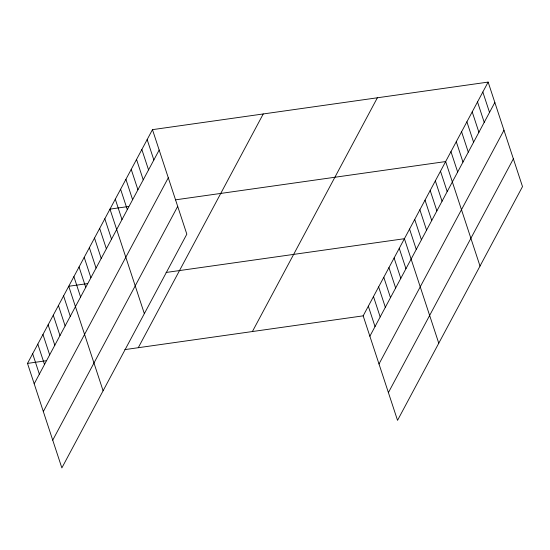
<?xml version="1.0" encoding="UTF-8"?>
<svg xmlns="http://www.w3.org/2000/svg" width="550" height="550" viewBox="0 0 550 550"><rect width="100%" height="100%" fill="white"/><g stroke="black" fill="none" stroke-linecap="round" stroke-linejoin="round"><path stroke-width="0.82" d="M152.467 129.649L186.828 234.156L61.861 467.913L27.5 363.406L152.467 129.649L488.139 82.088L522.5 186.594L397.533 420.351L363.172 315.844L488.139 82.088M34.196 383.783L159.17 150.026M43.326 411.544L168.293 177.788M52.731 440.151L177.698 206.394M138.27 347.71L263.244 113.953M252.402 331.54L377.369 97.783M369.868 336.222L494.842 102.465M378.998 363.983L503.965 130.226M388.403 392.59L513.37 158.833M128.439 206.511L109.979 209.124L144.341 313.631M175.436 199.849L445.651 161.562L480.013 266.069M87.203 283.649L68.743 286.268L103.098 390.775M166.086 272.47L404.408 238.707L438.769 343.214M27.5 363.406L45.959 360.786M124.843 349.614L363.172 315.844M482.831 92.022L489.527 112.399M477.517 101.956L484.22 122.334M472.209 111.891L478.906 132.268M466.895 121.825L473.598 142.203M461.581 131.759L468.284 152.137M456.273 141.694L462.969 162.071M450.959 151.628L457.662 172.006M440.495 171.208L447.198 191.586M435.339 180.847L442.042 201.224M430.183 190.492L436.886 210.87M425.033 200.138L431.729 220.509M419.877 209.777L426.573 230.154M414.721 219.423L421.417 239.793M409.564 229.061L416.268 249.439M399.259 248.346L405.955 268.723M394.103 257.991L400.799 278.369M388.946 267.63L395.643 288.007M383.79 277.276L390.493 297.653M378.634 286.914L385.337 307.292M373.478 296.56L380.181 316.938M368.328 306.199L375.024 326.576M147.159 139.583L153.856 159.961M141.845 149.517L148.548 169.895M136.537 159.452L143.234 179.829M131.223 169.386L137.926 189.764M125.916 179.321L132.612 199.698M120.601 189.255L127.304 209.633M115.294 199.189L121.99 219.567M104.823 218.769L111.526 239.147M99.667 228.408L106.37 248.786M94.517 238.054L101.214 258.431M89.361 247.692L96.058 268.07M84.205 257.338L90.901 277.716M79.049 266.984L85.752 287.354M73.892 276.623L80.596 297M63.587 295.907L70.283 316.284M58.431 305.553L65.127 325.93M53.274 315.191L59.977 335.569M48.118 324.837L54.821 345.214M42.962 334.476L49.665 354.853M37.812 344.121L44.509 364.499M32.656 353.76L39.352 374.138"/></g></svg>
